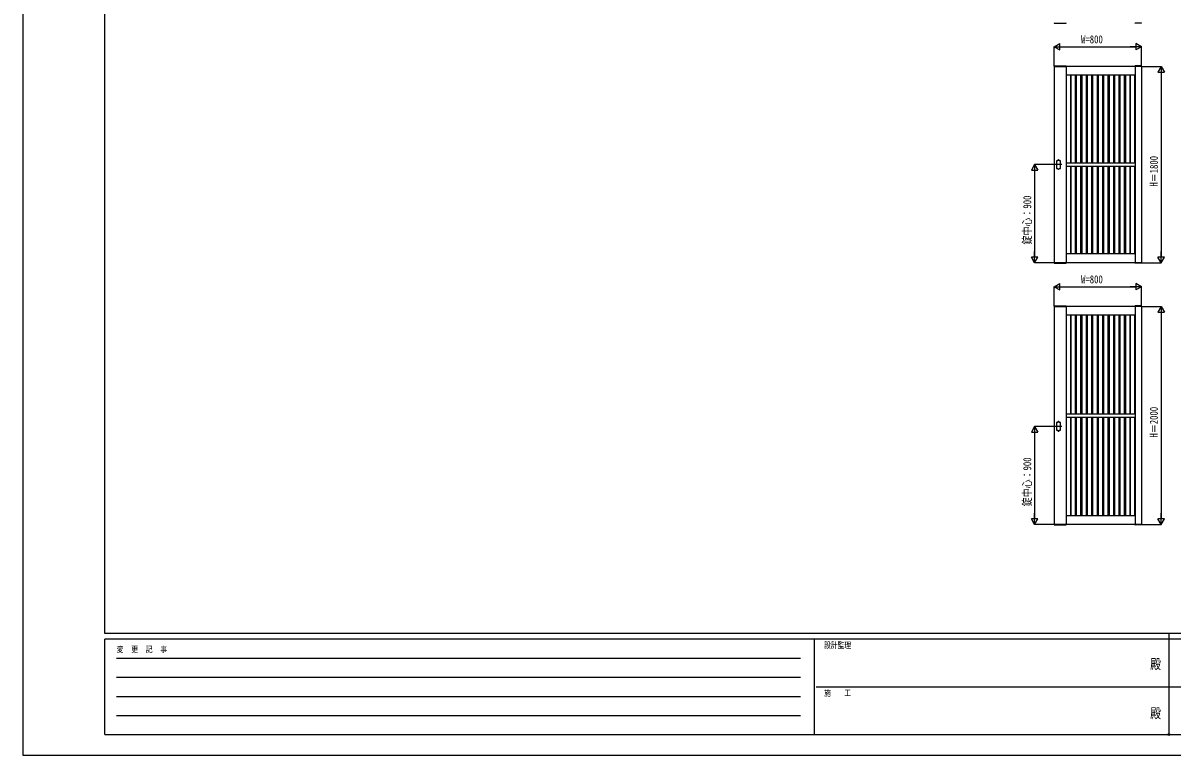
# Model space of a CAD drawing. Units: millimetres, scale not verified. Extents: x -10512 to 10512, y -7425 to 7425.
# Drawn here: x -10512 to 26, y -7425 to -715 of the extents above; entities that cross this region are included whole.
import ezdxf
from ezdxf.enums import TextEntityAlignment as Align

# ---------------------------------------------------------------- set-up
doc = ezdxf.new("R2010")
doc.units = ezdxf.units.MM
doc.header["$LTSCALE"] = 30
doc.header["$PDMODE"] = 32
doc.header["$PDSIZE"] = 15
for name, color, linetype in [('0-2_YKK_A1', 4, 'Continuous'), ('0-3_YKK_D', 6, 'Continuous'), ('0-4_YKK_ZWAK', 7, 'Continuous')]:
    doc.layers.add(name, color=color, linetype=linetype)
doc.styles.add('ＭＳ ゴシック', font='')
doc.styles.get('ＭＳ ゴシック').set_extended_font_data('MS Gothic')

msp = doc.modelspace()

# ---------------------------------------------------------------- linework, layer by layer
at = {"layer": '0-2_YKK_A1'}
for p, q in [((-1061.82, -716), (-953.08, -716)), ((-263.08, -716), (-321.82, -716)), ((-1062.82, -1109.95), (-1062.95, -1112.5)), ((-1062.95, -1112.5), (-951.95, -1112.5)), ((-1062.45, -1112.5), (-1062.45, -2912.5)), ((-262.45, -1112.5), (-1062.45, -1112.5)), ((-1061.82, -1109), (-953.08, -1109)), ((-952.45, -1112.5), (-952.45, -2912.5)), ((-952.08, -1109.95), (-951.95, -1112.5)), ((-322.82, -1109.95), (-322.95, -1112.5)), ((-261.95, -1112.5), (-322.95, -1112.5)), ((-322.45, -1112.5), (-322.45, -2912.5)), ((-263.08, -1109), (-321.82, -1109)), ((-262.45, -1112.5), (-262.45, -2912.5)), ((-262.08, -1109.95), (-261.95, -1112.5)), ((-322.45, -1192.5), (-952.45, -1192.5)), ((-952.45, -1201.6), (-951.65, -1201.6)), ((-951.65, -1997), (-951.65, -1192.5)), ((-911.65, -1997), (-911.65, -1192.5)), ((-911.65, -1201.6), (-907.45, -1201.6)), ((-907.45, -1997), (-907.45, -1192.5)), ((-867.45, -1997), (-867.45, -1192.5)), ((-867.45, -1201.6), (-857.45, -1201.6)), ((-857.45, -1997), (-857.45, -1192.5)), ((-817.45, -1997), (-817.45, -1192.5)), ((-817.45, -1201.6), (-807.45, -1201.6)), ((-807.45, -1997), (-807.45, -1192.5)), ((-767.45, -1997), (-767.45, -1192.5)), ((-767.45, -1201.6), (-757.45, -1201.6)), ((-757.45, -1997), (-757.45, -1192.5)), ((-717.45, -1997), (-717.45, -1192.5)), ((-717.45, -1201.6), (-707.45, -1201.6)), ((-707.45, -1997), (-707.45, -1192.5)), ((-667.45, -1997), (-667.45, -1192.5)), ((-667.45, -1201.6), (-657.45, -1201.6)), ((-657.45, -1997), (-657.45, -1192.5)), ((-617.45, -1997), (-617.45, -1192.5)), ((-617.45, -1201.6), (-607.45, -1201.6)), ((-607.45, -1997), (-607.45, -1192.5)), ((-567.45, -1997), (-567.45, -1192.5)), ((-567.45, -1201.6), (-557.45, -1201.6)), ((-557.45, -1997), (-557.45, -1192.5)), ((-517.45, -1997), (-517.45, -1192.5)), ((-517.45, -1201.6), (-507.45, -1201.6)), ((-507.45, -1997), (-507.45, -1192.5)), ((-467.45, -1997), (-467.45, -1192.5)), ((-467.45, -1201.6), (-457.45, -1201.6)), ((-457.45, -1997), (-457.45, -1192.5)), ((-417.45, -1997), (-417.45, -1192.5)), ((-417.45, -1201.6), (-407.45, -1201.6)), ((-407.45, -1997), (-407.45, -1192.5)), ((-367.45, -1997), (-367.45, -1192.5)), ((-367.45, -1201.6), (-363.25, -1201.6)), ((-363.25, -1997), (-363.25, -1192.5)), ((-323.25, -1997), (-323.25, -1192.5)), ((-323.25, -1201.6), (-322.45, -1201.6)), ((-1028.45, -1977.5), (-1028.45, -1972.5)), ((-1018.45, -1977.5), (-1018.45, -1972.5)), ((-952.45, -1988.5), (-951.65, -1988.5)), ((-952.45, -1997), (-322.45, -1997)), ((-911.65, -1988.5), (-907.45, -1988.5)), ((-867.45, -1988.5), (-857.45, -1988.5)), ((-817.45, -1988.5), (-807.45, -1988.5)), ((-767.45, -1988.5), (-757.45, -1988.5)), ((-717.45, -1988.5), (-707.45, -1988.5)), ((-667.45, -1988.5), (-657.45, -1988.5)), ((-617.45, -1988.5), (-607.45, -1988.5)), ((-567.45, -1988.5), (-557.45, -1988.5)), ((-517.45, -1988.5), (-507.45, -1988.5)), ((-467.45, -1988.5), (-457.45, -1988.5)), ((-417.45, -1988.5), (-407.45, -1988.5)), ((-367.45, -1988.5), (-363.25, -1988.5)), ((-323.25, -1988.5), (-322.45, -1988.5)), ((-991.95, -2012.5), (-1054.95, -2012.5)), ((-1028.45, -2047.5), (-1028.45, -2052.5)), ((-1018.45, -2047.5), (-1018.45, -2052.5)), ((-952.45, -2028), (-322.45, -2028)), ((-952.45, -2037.1), (-951.65, -2037.1)), ((-951.65, -2832.5), (-951.65, -2028)), ((-911.65, -2832.5), (-911.65, -2028)), ((-911.65, -2037.1), (-907.45, -2037.1)), ((-907.45, -2832.5), (-907.45, -2028)), ((-867.45, -2832.5), (-867.45, -2028)), ((-867.45, -2037.1), (-857.45, -2037.1)), ((-857.45, -2832.5), (-857.45, -2028)), ((-817.45, -2832.5), (-817.45, -2028)), ((-817.45, -2037.1), (-807.45, -2037.1)), ((-807.45, -2832.5), (-807.45, -2028)), ((-767.45, -2832.5), (-767.45, -2028)), ((-767.45, -2037.1), (-757.45, -2037.1)), ((-757.45, -2832.5), (-757.45, -2028)), ((-717.45, -2832.5), (-717.45, -2028)), ((-717.45, -2037.1), (-707.45, -2037.1)), ((-707.45, -2832.5), (-707.45, -2028)), ((-667.45, -2832.5), (-667.45, -2028)), ((-667.45, -2037.1), (-657.45, -2037.1)), ((-657.45, -2832.5), (-657.45, -2028)), ((-617.45, -2832.5), (-617.45, -2028)), ((-617.45, -2037.1), (-607.45, -2037.1)), ((-607.45, -2832.5), (-607.45, -2028)), ((-567.45, -2832.5), (-567.45, -2028)), ((-567.45, -2037.1), (-557.45, -2037.1)), ((-557.45, -2832.5), (-557.45, -2028)), ((-517.45, -2832.5), (-517.45, -2028)), ((-517.45, -2037.1), (-507.45, -2037.1)), ((-507.45, -2832.5), (-507.45, -2028)), ((-467.45, -2832.5), (-467.45, -2028)), ((-467.45, -2037.1), (-457.45, -2037.1)), ((-457.45, -2832.5), (-457.45, -2028)), ((-417.45, -2832.5), (-417.45, -2028)), ((-417.45, -2037.1), (-407.45, -2037.1)), ((-407.45, -2832.5), (-407.45, -2028)), ((-367.45, -2832.5), (-367.45, -2028)), ((-367.45, -2037.1), (-363.25, -2037.1)), ((-363.25, -2832.5), (-363.25, -2028)), ((-323.25, -2832.5), (-323.25, -2028)), ((-323.25, -2037.1), (-322.45, -2037.1)), ((-952.45, -2824), (-951.65, -2824)), ((-322.45, -2832.5), (-952.45, -2832.5)), ((-911.65, -2824), (-907.45, -2824)), ((-867.45, -2824), (-857.45, -2824)), ((-817.45, -2824), (-807.45, -2824)), ((-767.45, -2824), (-757.45, -2824)), ((-717.45, -2824), (-707.45, -2824)), ((-667.45, -2824), (-657.45, -2824)), ((-617.45, -2824), (-607.45, -2824)), ((-567.45, -2824), (-557.45, -2824)), ((-517.45, -2824), (-507.45, -2824)), ((-467.45, -2824), (-457.45, -2824)), ((-417.45, -2824), (-407.45, -2824)), ((-367.45, -2824), (-363.25, -2824)), ((-323.25, -2824), (-322.45, -2824)), ((-1062.95, -2912.5), (-951.95, -2912.5)), ((-1062.82, -2915.05), (-1062.95, -2912.5)), ((-262.45, -2912.5), (-1062.45, -2912.5)), ((-1061.82, -2916), (-953.08, -2916)), ((-952.08, -2915.05), (-951.95, -2912.5)), ((-261.95, -2912.5), (-322.95, -2912.5)), ((-322.82, -2915.05), (-322.95, -2912.5)), ((-263.08, -2916), (-321.82, -2916)), ((-262.08, -2915.05), (-261.95, -2912.5)), ((-1062.82, -3309.95), (-1062.95, -3312.5)), ((-1062.95, -3312.5), (-951.95, -3312.5)), ((-1062.45, -3312.5), (-1062.45, -5312.5)), ((-262.45, -3312.5), (-1062.45, -3312.5)), ((-1061.82, -3309), (-953.08, -3309)), ((-952.45, -3312.5), (-952.45, -5312.5)), ((-952.08, -3309.95), (-951.95, -3312.5)), ((-322.82, -3309.95), (-322.95, -3312.5)), ((-261.95, -3312.5), (-322.95, -3312.5)), ((-322.45, -3312.5), (-322.45, -5312.5)), ((-263.08, -3309), (-321.82, -3309)), ((-262.45, -3312.5), (-262.45, -5312.5)), ((-262.08, -3309.95), (-261.95, -3312.5)), ((-322.45, -3392.5), (-952.45, -3392.5)), ((-952.45, -3401.6), (-951.65, -3401.6)), ((-951.65, -4297), (-951.65, -3392.5)), ((-911.65, -4297), (-911.65, -3392.5)), ((-911.65, -3401.6), (-907.45, -3401.6)), ((-907.45, -4297), (-907.45, -3392.5)), ((-867.45, -4297), (-867.45, -3392.5)), ((-867.45, -3401.6), (-857.45, -3401.6)), ((-857.45, -4297), (-857.45, -3392.5)), ((-817.45, -4297), (-817.45, -3392.5)), ((-817.45, -3401.6), (-807.45, -3401.6)), ((-807.45, -4297), (-807.45, -3392.5)), ((-767.45, -4297), (-767.45, -3392.5)), ((-767.45, -3401.6), (-757.45, -3401.6)), ((-757.45, -4297), (-757.45, -3392.5)), ((-717.45, -4297), (-717.45, -3392.5)), ((-717.45, -3401.6), (-707.45, -3401.6)), ((-707.45, -4297), (-707.45, -3392.5)), ((-667.45, -4297), (-667.45, -3392.5)), ((-667.45, -3401.6), (-657.45, -3401.6)), ((-657.45, -4297), (-657.45, -3392.5)), ((-617.45, -4297), (-617.45, -3392.5)), ((-617.45, -3401.6), (-607.45, -3401.6)), ((-607.45, -4297), (-607.45, -3392.5)), ((-567.45, -4297), (-567.45, -3392.5)), ((-567.45, -3401.6), (-557.45, -3401.6)), ((-557.45, -4297), (-557.45, -3392.5)), ((-517.45, -4297), (-517.45, -3392.5)), ((-517.45, -3401.6), (-507.45, -3401.6)), ((-507.45, -4297), (-507.45, -3392.5)), ((-467.45, -4297), (-467.45, -3392.5)), ((-467.45, -3401.6), (-457.45, -3401.6)), ((-457.45, -4297), (-457.45, -3392.5)), ((-417.45, -4297), (-417.45, -3392.5)), ((-417.45, -3401.6), (-407.45, -3401.6)), ((-407.45, -4297), (-407.45, -3392.5)), ((-367.45, -4297), (-367.45, -3392.5)), ((-367.45, -3401.6), (-363.25, -3401.6)), ((-363.25, -4297), (-363.25, -3392.5)), ((-323.25, -4297), (-323.25, -3392.5)), ((-323.25, -3401.6), (-322.45, -3401.6)), ((-952.45, -4288.5), (-951.65, -4288.5)), ((-952.45, -4297), (-322.45, -4297)), ((-911.65, -4288.5), (-907.45, -4288.5)), ((-867.45, -4288.5), (-857.45, -4288.5)), ((-817.45, -4288.5), (-807.45, -4288.5)), ((-767.45, -4288.5), (-757.45, -4288.5)), ((-717.45, -4288.5), (-707.45, -4288.5)), ((-667.45, -4288.5), (-657.45, -4288.5)), ((-617.45, -4288.5), (-607.45, -4288.5)), ((-567.45, -4288.5), (-557.45, -4288.5)), ((-517.45, -4288.5), (-507.45, -4288.5)), ((-467.45, -4288.5), (-457.45, -4288.5)), ((-417.45, -4288.5), (-407.45, -4288.5)), ((-367.45, -4288.5), (-363.25, -4288.5)), ((-323.25, -4288.5), (-322.45, -4288.5)), ((-991.95, -4412.5), (-1054.95, -4412.5)), ((-1028.45, -4377.5), (-1028.45, -4372.5)), ((-1018.45, -4377.5), (-1018.45, -4372.5)), ((-952.45, -4328), (-322.45, -4328)), ((-952.45, -4337.1), (-951.65, -4337.1)), ((-951.65, -5232.5), (-951.65, -4328)), ((-911.65, -5232.5), (-911.65, -4328)), ((-911.65, -4337.1), (-907.45, -4337.1)), ((-907.45, -5232.5), (-907.45, -4328)), ((-867.45, -5232.5), (-867.45, -4328)), ((-867.45, -4337.1), (-857.45, -4337.1)), ((-857.45, -5232.5), (-857.45, -4328)), ((-817.45, -5232.5), (-817.45, -4328)), ((-817.45, -4337.1), (-807.45, -4337.1)), ((-807.45, -5232.5), (-807.45, -4328)), ((-767.45, -5232.5), (-767.45, -4328)), ((-767.45, -4337.1), (-757.45, -4337.1)), ((-757.45, -5232.5), (-757.45, -4328)), ((-717.45, -5232.5), (-717.45, -4328)), ((-717.45, -4337.1), (-707.45, -4337.1)), ((-707.45, -5232.5), (-707.45, -4328)), ((-667.45, -5232.5), (-667.45, -4328)), ((-667.45, -4337.1), (-657.45, -4337.1)), ((-657.45, -5232.5), (-657.45, -4328)), ((-617.45, -5232.5), (-617.45, -4328)), ((-617.45, -4337.1), (-607.45, -4337.1)), ((-607.45, -5232.5), (-607.45, -4328)), ((-567.45, -5232.5), (-567.45, -4328)), ((-567.45, -4337.1), (-557.45, -4337.1)), ((-557.45, -5232.5), (-557.45, -4328)), ((-517.45, -5232.5), (-517.45, -4328)), ((-517.45, -4337.1), (-507.45, -4337.1)), ((-507.45, -5232.5), (-507.45, -4328)), ((-467.45, -5232.5), (-467.45, -4328)), ((-467.45, -4337.1), (-457.45, -4337.1)), ((-457.45, -5232.5), (-457.45, -4328)), ((-417.45, -5232.5), (-417.45, -4328)), ((-417.45, -4337.1), (-407.45, -4337.1)), ((-407.45, -5232.5), (-407.45, -4328)), ((-367.45, -5232.5), (-367.45, -4328)), ((-367.45, -4337.1), (-363.25, -4337.1)), ((-363.25, -5232.5), (-363.25, -4328)), ((-323.25, -5232.5), (-323.25, -4328)), ((-323.25, -4337.1), (-322.45, -4337.1)), ((-1028.45, -4447.5), (-1028.45, -4452.5)), ((-1018.45, -4447.5), (-1018.45, -4452.5)), ((-952.45, -5224), (-951.65, -5224)), ((-322.45, -5232.5), (-952.45, -5232.5)), ((-911.65, -5224), (-907.45, -5224)), ((-867.45, -5224), (-857.45, -5224)), ((-817.45, -5224), (-807.45, -5224)), ((-767.45, -5224), (-757.45, -5224)), ((-717.45, -5224), (-707.45, -5224)), ((-667.45, -5224), (-657.45, -5224)), ((-617.45, -5224), (-607.45, -5224)), ((-567.45, -5224), (-557.45, -5224)), ((-517.45, -5224), (-507.45, -5224)), ((-467.45, -5224), (-457.45, -5224)), ((-417.45, -5224), (-407.45, -5224)), ((-367.45, -5224), (-363.25, -5224)), ((-323.25, -5224), (-322.45, -5224)), ((-1062.95, -5312.5), (-951.95, -5312.5)), ((-1062.82, -5315.05), (-1062.95, -5312.5)), ((-262.45, -5312.5), (-1062.45, -5312.5)), ((-1061.82, -5316), (-953.08, -5316)), ((-952.08, -5315.05), (-951.95, -5312.5)), ((-261.95, -5312.5), (-322.95, -5312.5)), ((-322.82, -5315.05), (-322.95, -5312.5)), ((-263.08, -5316), (-321.82, -5316)), ((-262.08, -5315.05), (-261.95, -5312.5))]:
    msp.add_line(p, q, dxfattribs=at)
for points in [[(-1028.45, -1977.5), (-1042.45, -1977.5), (-1042.45, -2047.5), (-1028.45, -2047.5)], [(-1018.45, -2047.5), (-1004.45, -2047.5), (-1004.45, -1977.5), (-1018.45, -1977.5)], [(-1028.45, -4377.5), (-1042.45, -4377.5), (-1042.45, -4447.5), (-1028.45, -4447.5)], [(-1018.45, -4447.5), (-1004.45, -4447.5), (-1004.45, -4377.5), (-1018.45, -4377.5)]]:
    msp.add_lwpolyline(points, dxfattribs=at)
for centre, radius, start, end in [((-1061.82, -715), 1, 183, 270), ((-953.08, -715), 1, 270, 357), ((-321.82, -715), 1, 183, 270), ((-263.08, -715), 1, 270, 357), ((-1061.82, -1110), 1, 90, 177), ((-953.08, -1110), 1, 3, 90), ((-321.82, -1110), 1, 90, 177), ((-263.08, -1110), 1, 3, 90), ((-1023.45, -1972.5), 5, 0, 180), ((-1023.45, -2052.5), 5, 180, 0), ((-1061.82, -2915), 1, 183, 270), ((-953.08, -2915), 1, 270, 357), ((-321.82, -2915), 1, 183, 270), ((-263.08, -2915), 1, 270, 357), ((-1061.82, -3310), 1, 90, 177), ((-953.08, -3310), 1, 3, 90), ((-321.82, -3310), 1, 90, 177), ((-263.08, -3310), 1, 3, 90), ((-1023.45, -4372.5), 5, 0, 180), ((-1023.45, -4452.5), 5, 180, 0), ((-1061.82, -5315), 1, 183, 270), ((-953.08, -5315), 1, 270, 357), ((-321.82, -5315), 1, 183, 270), ((-263.08, -5315), 1, 270, 357)]:
    msp.add_arc(centre, radius, start, end, dxfattribs=at)
at = {"layer": '0-3_YKK_D'}
for p, q in [((-1062.45, -932.5), (-1010.49, -902.5)), ((-1062.45, -1110.5), (-1062.45, -931.5)), ((-1062.45, -932.5), (-1010.49, -962.5)), ((-1062.45, -932.5), (-958.53, -932.5)), ((-1010.49, -962.5), (-1010.49, -902.5)), ((-1002.45, -932.5), (-322.45, -932.5)), ((-262.45, -932.5), (-366.37, -932.5)), ((-262.45, -932.5), (-314.41, -902.5)), ((-314.41, -902.5), (-314.41, -962.5)), ((-262.45, -932.5), (-314.41, -962.5)), ((-262.45, -1110.5), (-262.45, -931.5)), ((-260.45, -1112.5), (-81.45, -1112.5)), ((-82.45, -1112.5), (-112.45, -1164.46)), ((-82.45, -1112.5), (-52.45, -1164.46)), ((-82.45, -1112.5), (-82.45, -1216.42)), ((-112.45, -1164.46), (-52.45, -1164.46)), ((-82.45, -1172.5), (-82.45, -2852.5)), ((-1242.45, -2012.5), (-1272.45, -2064.46)), ((-1272.45, -2064.46), (-1212.45, -2064.46)), ((-1056.95, -2012.5), (-1243.45, -2012.5)), ((-1242.45, -2012.5), (-1212.45, -2064.46)), ((-1242.45, -2012.5), (-1242.45, -2116.42)), ((-1242.45, -2072.5), (-1242.45, -2852.5)), ((-1242.45, -2912.5), (-1242.45, -2808.58)), ((-82.45, -2912.5), (-82.45, -2808.58)), ((-1242.45, -2912.5), (-1272.45, -2860.54)), ((-1212.45, -2860.54), (-1272.45, -2860.54)), ((-1064.45, -2912.5), (-1243.45, -2912.5)), ((-1242.45, -2912.5), (-1212.45, -2860.54)), ((-260.45, -2912.5), (-81.45, -2912.5)), ((-82.45, -2912.5), (-112.45, -2860.54)), ((-52.45, -2860.54), (-112.45, -2860.54)), ((-82.45, -2912.5), (-52.45, -2860.54)), ((-1062.45, -3132.5), (-1010.49, -3102.5)), ((-1062.45, -3310.5), (-1062.45, -3131.5)), ((-1062.45, -3132.5), (-1010.49, -3162.5)), ((-1062.45, -3132.5), (-958.53, -3132.5)), ((-1010.49, -3162.5), (-1010.49, -3102.5)), ((-1002.45, -3132.5), (-322.45, -3132.5)), ((-262.45, -3132.5), (-366.37, -3132.5)), ((-262.45, -3132.5), (-314.41, -3102.5)), ((-314.41, -3102.5), (-314.41, -3162.5)), ((-262.45, -3132.5), (-314.41, -3162.5)), ((-262.45, -3310.5), (-262.45, -3131.5)), ((-260.45, -3312.5), (-81.45, -3312.5)), ((-82.45, -3312.5), (-112.45, -3364.46)), ((-112.45, -3364.46), (-52.45, -3364.46)), ((-82.45, -3312.5), (-52.45, -3364.46)), ((-82.45, -3312.5), (-82.45, -3416.42)), ((-82.45, -3372.5), (-82.45, -5252.5)), ((-1242.45, -4412.5), (-1272.45, -4464.46)), ((-1056.95, -4412.5), (-1243.45, -4412.5)), ((-1242.45, -4412.5), (-1212.45, -4464.46)), ((-1242.45, -4412.5), (-1242.45, -4516.42)), ((-1272.45, -4464.46), (-1212.45, -4464.46)), ((-1242.45, -4472.5), (-1242.45, -5252.5)), ((-1242.45, -5312.5), (-1272.45, -5260.54)), ((-1212.45, -5260.54), (-1272.45, -5260.54)), ((-1242.45, -5312.5), (-1242.45, -5208.58)), ((-1242.45, -5312.5), (-1212.45, -5260.54)), ((-82.45, -5312.5), (-112.45, -5260.54)), ((-52.45, -5260.54), (-112.45, -5260.54)), ((-82.45, -5312.5), (-82.45, -5208.58)), ((-82.45, -5312.5), (-52.45, -5260.54)), ((-1064.45, -5312.5), (-1243.45, -5312.5)), ((-260.45, -5312.5), (-81.45, -5312.5))]:
    msp.add_line(p, q, dxfattribs=at)
at = {"layer": '0-4_YKK_ZWAK'}
for p, q in [((-9762.45, -6312.5), (-9762.45, 6937.5)), ((9737.55, -6312.5), (-9762.45, -6312.5)), ((-12.45, -6312.5), (-12.45, -7237.5)), ((-3262.45, -6362.5), (-9762.45, -6362.5)), ((-9762.45, -7237.5), (-9762.45, -6362.5)), ((-3262.45, -6362.5), (-3262.45, -7237.5)), ((-12.45, -6362.5), (-3262.45, -6362.5)), ((3237.55, -6362.5), (-12.45, -6362.5)), ((-9656.2, -6537.5), (-3387.45, -6537.5)), ((-9656.2, -6712.5), (-3387.45, -6712.5)), ((-3243.7, -6800), (-12.45, -6800)), ((-12.45, -6800), (3237.55, -6800)), ((-9656.2, -6887.5), (-3387.45, -6887.5)), ((-9656.2, -7062.5), (-3387.45, -7062.5)), ((-9762.45, -7237.5), (-3262.45, -7237.5)), ((-3262.45, -7237.5), (-12.45, -7237.5)), ((-12.45, -7237.5), (3237.55, -7237.5))]:
    msp.add_line(p, q, dxfattribs=at)
msp.add_lwpolyline([(-10512.5, -7425), (10512.5, -7425), (10512.5, 7425), (-10512.5, 7425)], close=True, dxfattribs=at)
msp.add_point((-12.45, -7237.5), dxfattribs=at)

# ---------------------------------------------------------------- texts
at = {"layer": '0-3_YKK_D', "style": 'ＭＳ ゴシック', "width": 0.8}
for p in [(-817.12, -923.5), (-817.12, -3123.5)]:
    msp.add_text('W=800', height=73.31, dxfattribs=at).set_placement(p, align=Align.BOTTOM_LEFT)
for s, p in [('H＝1800', (-91.45, -2215.17)), ('錠中心：900', (-1251.45, -2745.17)), ('H＝2000', (-91.45, -4515.17)), ('錠中心：900', (-1251.45, -5145.17))]:
    msp.add_text(s, height=73.31, rotation=90, dxfattribs=at).set_placement(p, align=Align.BOTTOM_LEFT)
at = {"layer": '0-4_YKK_ZWAK', "style": 'ＭＳ ゴシック', "width": 0.8}
for s, height, p in [('変  更  記  事', 54.99, (-9653.28, -6500)), ('設計監理', 54.99, (-3170.78, -6462.5)), ('殿', 91.64, (-184.17, -6664.58)), ('施\u3000\u3000工', 54.99, (-3170.78, -6900)), ('殿', 91.64, (-184.17, -7114.58))]:
    msp.add_text(s, height=height, dxfattribs=at).set_placement(p, align=Align.BOTTOM_LEFT)

doc.saveas('drawing.dxf')
